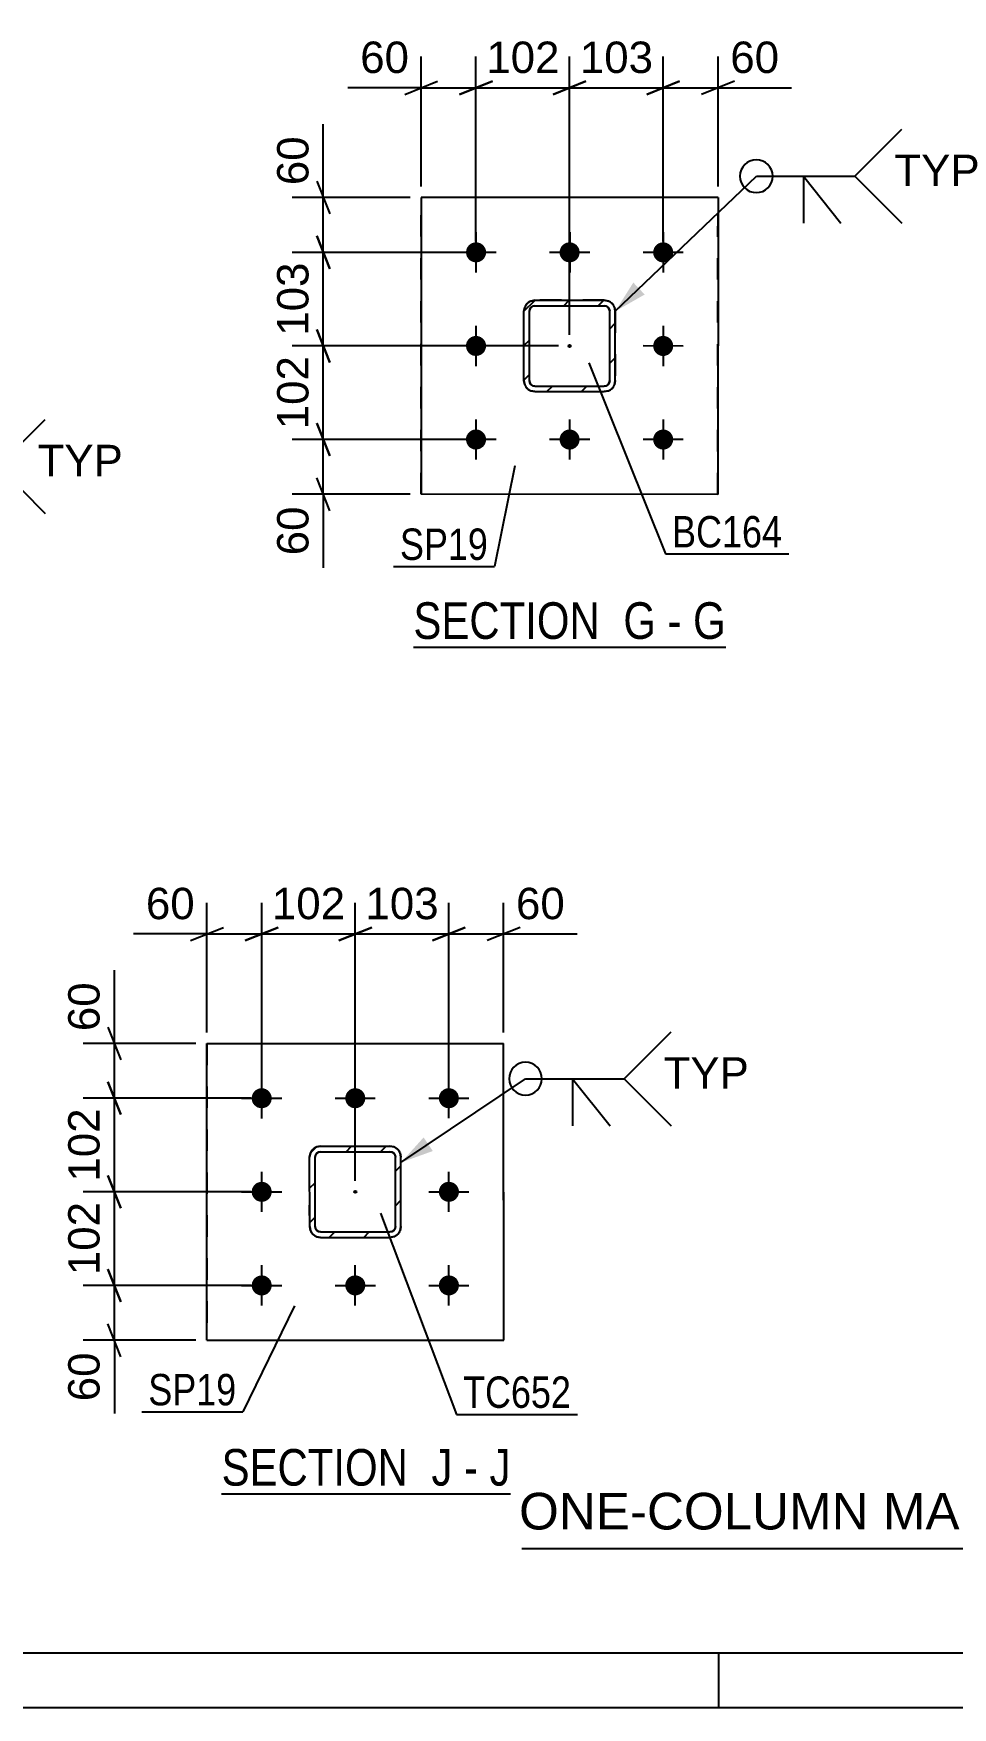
# Model space of a CAD drawing. Header units: millimetres. Extents: x -163 to 431, y -189 to 231.
# Drawn here: x -51.6 to 32.3, y -188.8 to -36 of the extents above; entities that cross this region are included whole.
import ezdxf

# ---------------------------------------------------------------- set-up
doc = ezdxf.new("R2010")
doc.units = ezdxf.units.MM
doc.linetypes.add('DXK_LINE_DOT2', pattern=[3.9198, 1.9599, -1.9599])
doc.linetypes.add('DXK_LINE_DOT3', pattern=[5.9187, 2.979, -0.9799, 0.9799, -0.9799])
doc.styles.add('Arial', font='ARIAL.TTF', dxfattribs={"height": 0.2})
doc.styles.add('Arial Narrow', font='ARIALN.TTF', dxfattribs={"height": 0.2})

# ---------------------------------------------------------------- blocks, each defined once
blk = doc.blocks.new('Unknown-284932107-1134')
at = {"color": 5, "linetype": 'Continuous'}
for p, q in [((-158.03, -183.79), (425.97, -183.79)), ((10.97, -188.79), (10.97, -183.79)), ((-163.03, -188.79), (430.97, -188.79))]:
    blk.add_line(p, q, dxfattribs=at)
blk = doc.blocks.new('Unknown-284932107-13 - 1662')
at = {"color": 6, "linetype": 'Continuous'}
blk.add_line((-16.91, -92.01), (11.59, -92.01), dxfattribs=at)
at = {"color": 0, "linetype": 'Continuous'}
for points in [[(1.2, -91.26), (1.2, -87.76), (-16.91, -87.76), (-16.91, -91.26)], [(5.23, -91.26), (5.23, -87.76), (2.25, -87.76), (2.25, -91.26)], [(7.56, -91.26), (7.56, -87.76), (6.28, -87.76), (6.28, -91.26)], [(11.59, -91.26), (11.59, -87.76), (8.61, -87.76), (8.61, -91.26)]]:
    blk.add_wipeout(points, dxfattribs=at)
at = {"color": 7, "linetype": 'Continuous', "style": 'Arial Narrow'}
for s, p in [('SECTION ', (-16.91, -91.26)), ('G', (2.25, -91.26)), ('G', (8.61, -91.26)), ('-', (6.28, -91.26))]:
    blk.add_text(s, height=3.34, dxfattribs=at).set_placement(p)
blk = doc.blocks.new('Unknown-284932107-20 - 4145')
at = {"color": 6, "linetype": 'Continuous'}
blk.add_line((-34.42, -169.29), (-8.05, -169.29), dxfattribs=at)
at = {"color": 0, "linetype": 'Continuous'}
for points in [[(-16.31, -168.54), (-16.31, -165.04), (-34.42, -165.04), (-34.42, -168.54)], [(-13.34, -168.54), (-13.34, -165.04), (-15.26, -165.04), (-15.26, -168.54)], [(-11.01, -168.54), (-11.01, -165.04), (-12.29, -165.04), (-12.29, -168.54)], [(-8.05, -168.54), (-8.05, -165.04), (-9.96, -165.04), (-9.96, -168.54)]]:
    blk.add_wipeout(points, dxfattribs=at)
at = {"color": 7, "linetype": 'Continuous', "style": 'Arial Narrow'}
for s, p in [('SECTION ', (-34.42, -168.54)), ('J', (-15.26, -168.54)), ('J', (-9.96, -168.54)), ('-', (-12.29, -168.54))]:
    blk.add_text(s, height=3.34, dxfattribs=at).set_placement(p)
blk = doc.blocks.new('Bolt-284932107-1700 - 1662')
at = {"linetype": 'Continuous'}
for points in [[(-10.28, -55.98), (-10.3, -56.17), (-10.36, -56.35), (-10.45, -56.51), (-10.58, -56.66), (-10.73, -56.77), (-10.91, -56.85), (-11.1, -56.89), (-11.29, -56.89), (-11.47, -56.85), (-11.65, -56.78), (-11.81, -56.66), (-11.93, -56.52), (-12.03, -56.36), (-12.09, -56.18), (-12.11, -55.99), (-12.09, -55.79), (-12.04, -55.61), (-11.94, -55.45), (-11.81, -55.3), (-11.66, -55.19), (-11.48, -55.11), (-11.3, -55.07), (-11.11, -55.07), (-10.92, -55.11), (-10.74, -55.18), (-10.59, -55.3), (-10.46, -55.44), (-10.36, -55.6), (-10.3, -55.78)], [(-1.74, -55.98), (-1.76, -56.17), (-1.81, -56.35), (-1.91, -56.52), (-2.04, -56.66), (-2.19, -56.77), (-2.37, -56.85), (-2.55, -56.89), (-2.75, -56.89), (-2.93, -56.85), (-3.11, -56.78), (-3.26, -56.67), (-3.39, -56.52), (-3.49, -56.36), (-3.55, -56.18), (-3.57, -55.99), (-3.55, -55.8), (-3.49, -55.61), (-3.4, -55.45), (-3.27, -55.3), (-3.12, -55.19), (-2.94, -55.11), (-2.76, -55.07), (-2.56, -55.07), (-2.38, -55.11), (-2.2, -55.19), (-2.04, -55.3), (-1.92, -55.44), (-1.82, -55.6), (-1.76, -55.79)], [(6.8, -55.98), (6.79, -56.17), (6.73, -56.35), (6.63, -56.52), (6.5, -56.66), (6.35, -56.77), (6.18, -56.85), (5.99, -56.89), (5.8, -56.9), (5.61, -56.86), (5.43, -56.78), (5.28, -56.67), (5.15, -56.53), (5.05, -56.36), (4.99, -56.18), (4.97, -55.99), (4.99, -55.8), (5.05, -55.61), (5.14, -55.45), (5.27, -55.31), (5.42, -55.19), (5.6, -55.11), (5.79, -55.07), (5.98, -55.07), (6.17, -55.11), (6.34, -55.19), (6.5, -55.3), (6.63, -55.44), (6.72, -55.61), (6.78, -55.79)], [(-10.28, -64.52), (-10.3, -64.71), (-10.36, -64.89), (-10.45, -65.06), (-10.58, -65.2), (-10.73, -65.31), (-10.91, -65.39), (-11.1, -65.43), (-11.29, -65.43), (-11.48, -65.4), (-11.65, -65.32), (-11.81, -65.21), (-11.94, -65.06), (-12.03, -64.9), (-12.09, -64.72), (-12.11, -64.53), (-12.1, -64.34), (-12.04, -64.15), (-11.94, -63.99), (-11.81, -63.84), (-11.66, -63.73), (-11.49, -63.65), (-11.3, -63.61), (-11.11, -63.61), (-10.92, -63.65), (-10.74, -63.73), (-10.59, -63.84), (-10.46, -63.98), (-10.36, -64.14), (-10.3, -64.33)], [(6.8, -64.52), (6.78, -64.71), (6.73, -64.89), (6.63, -65.06), (6.5, -65.2), (6.35, -65.32), (6.17, -65.39), (5.99, -65.44), (5.8, -65.44), (5.61, -65.4), (5.43, -65.32), (5.28, -65.21), (5.15, -65.07), (5.05, -64.9), (4.99, -64.72), (4.97, -64.53), (4.99, -64.34), (5.05, -64.16), (5.14, -63.99), (5.27, -63.85), (5.42, -63.73), (5.6, -63.65), (5.79, -63.61), (5.98, -63.61), (6.16, -63.65), (6.34, -63.73), (6.5, -63.84), (6.62, -63.98), (6.72, -64.15), (6.78, -64.33)], [(-10.28, -73.06), (-10.3, -73.25), (-10.36, -73.43), (-10.45, -73.6), (-10.58, -73.74), (-10.74, -73.85), (-10.91, -73.93), (-11.1, -73.97), (-11.29, -73.98), (-11.48, -73.94), (-11.65, -73.86), (-11.81, -73.75), (-11.94, -73.61), (-12.03, -73.44), (-12.09, -73.26), (-12.12, -73.07), (-12.1, -72.88), (-12.04, -72.7), (-11.94, -72.53), (-11.82, -72.39), (-11.66, -72.27), (-11.49, -72.19), (-11.3, -72.15), (-11.11, -72.15), (-10.92, -72.19), (-10.74, -72.27), (-10.59, -72.38), (-10.46, -72.52), (-10.36, -72.69), (-10.3, -72.87)], [(-1.74, -73.06), (-1.76, -73.25), (-1.82, -73.43), (-1.91, -73.6), (-2.04, -73.74), (-2.19, -73.86), (-2.37, -73.94), (-2.56, -73.98), (-2.75, -73.98), (-2.94, -73.94), (-3.11, -73.86), (-3.27, -73.75), (-3.4, -73.61), (-3.49, -73.44), (-3.55, -73.26), (-3.57, -73.07), (-3.55, -72.88), (-3.5, -72.7), (-3.4, -72.53), (-3.27, -72.39), (-3.12, -72.27), (-2.95, -72.19), (-2.76, -72.15), (-2.57, -72.15), (-2.38, -72.19), (-2.2, -72.27), (-2.05, -72.38), (-1.92, -72.52), (-1.82, -72.69), (-1.76, -72.87)], [(6.8, -73.06), (6.78, -73.25), (6.72, -73.43), (6.63, -73.6), (6.5, -73.74), (6.35, -73.86), (6.17, -73.94), (5.99, -73.98), (5.79, -73.98), (5.61, -73.94), (5.43, -73.86), (5.27, -73.75), (5.15, -73.61), (5.05, -73.44), (4.99, -73.26), (4.97, -73.07), (4.99, -72.88), (5.05, -72.7), (5.14, -72.53), (5.27, -72.39), (5.42, -72.28), (5.6, -72.2), (5.78, -72.16), (5.98, -72.15), (6.16, -72.19), (6.34, -72.27), (6.49, -72.38), (6.62, -72.52), (6.72, -72.69), (6.78, -72.87)]]:
    blk.add_hatch(color=1, dxfattribs=at).paths.add_polyline_path(points)
at = {"color": 1, "linetype": 'Continuous'}
for p, q in [((-11.2, -54.15), (-11.2, -57.81)), ((-2.65, -54.15), (-2.65, -57.81)), ((5.89, -54.15), (5.89, -57.82)), ((-9.36, -55.98), (-13.03, -55.98)), ((-0.82, -55.98), (-4.49, -55.98)), ((7.72, -55.98), (4.05, -55.98)), ((-11.2, -62.69), (-11.2, -66.36)), ((5.89, -62.69), (5.89, -66.36)), ((-9.36, -64.52), (-13.03, -64.52)), ((7.72, -64.53), (4.05, -64.52)), ((-11.2, -71.23), (-11.2, -74.9)), ((-2.66, -71.23), (-2.66, -74.9)), ((5.88, -71.23), (5.88, -74.9)), ((-9.37, -73.06), (-13.03, -73.06)), ((-0.82, -73.07), (-4.49, -73.06)), ((7.72, -73.07), (4.05, -73.07))]:
    blk.add_line(p, q, dxfattribs=at)
blk = doc.blocks.new('Part-284932107-1729 - 1662')
at = {"color": 2, "linetype": 'Continuous'}
for p, q in [((10.89, -50.98), (-16.2, -50.98)), ((-16.2, -50.98), (-16.2, -78.06)), ((10.89, -50.98), (10.88, -78.07)), ((10.89, -50.98), (10.89, -50.98)), ((10.88, -78.07), (-16.2, -78.06)), ((10.88, -78.07), (10.88, -78.07))]:
    blk.add_line(p, q, dxfattribs=at)
at = {"color": 7, "linetype": 'DXK_LINE_DOT2'}
for p, q in [((-16.2, -78.06), (-16.2, -50.98)), ((10.88, -78.07), (10.89, -50.98)), ((10.89, -50.98), (10.89, -50.98)), ((10.88, -78.07), (10.88, -78.07))]:
    blk.add_line(p, q, dxfattribs=at)
blk = doc.blocks.new('Part-284932107-1744 - 1662')
at = {"linetype": 'Continuous'}
h = blk.add_hatch(dxfattribs=at)
h.set_pattern_fill('', scale=0.7, style=0, pattern_type=0)
h.set_pattern_definition([(45, (-5.822, -60.356), (-1.57154, 1.57154), [])])
h.paths.add_polyline_path([(0.51, -60.36), (-5.82, -60.36), (-6.2, -60.43), (-6.53, -60.65), (-6.75, -60.97), (-6.82, -61.36), (-6.82, -67.69), (-6.75, -68.07), (-6.53, -68.4), (-6.21, -68.61), (-5.82, -68.69), (0.51, -68.69), (0.89, -68.61), (1.22, -68.4), (1.43, -68.07), (1.51, -67.69), (1.51, -61.36), (1.44, -60.97), (1.22, -60.65), (0.89, -60.43)])
h.paths.add_polyline_path([(0.97, -61.17), (1.01, -61.36), (1.01, -67.69), (0.97, -67.88), (0.86, -68.04), (0.7, -68.15), (0.51, -68.19), (-5.82, -68.19), (-6.01, -68.15), (-6.18, -68.04), (-6.29, -67.88), (-6.32, -67.69), (-6.32, -61.36), (-6.28, -61.16), (-6.18, -61), (-6.01, -60.89), (-5.82, -60.86), (0.51, -60.86), (0.7, -60.9), (0.86, -61)])
blk.add_hatch(color=246, dxfattribs=at).paths.add_polyline_path([(-2.66, -64.62, -1), (-2.66, -64.42, -1)])
at = {"color": 7, "linetype": 'DXK_LINE_DOT2'}
for p, q in [((-6.82, -61.36), (-6.75, -60.97)), ((-6.18, -61), (-6.28, -61.16)), ((-6.2, -60.43), (-5.82, -60.36)), ((-6.01, -60.89), (-6.18, -61)), ((-5.82, -60.86), (-6.01, -60.89)), ((0.51, -60.36), (-5.82, -60.36)), ((-5.82, -60.86), (0.51, -60.86)), ((0.51, -60.36), (0.89, -60.43)), ((0.7, -60.9), (0.51, -60.86)), ((0.87, -61), (0.7, -60.9)), ((0.97, -61.17), (0.87, -61)), ((1.44, -60.97), (1.44, -60.98)), ((1.44, -60.98), (1.51, -61.36)), ((-6.82, -67.69), (-6.82, -61.36)), ((-6.28, -61.16), (-6.32, -61.36)), ((-6.32, -67.69), (-6.32, -61.36)), ((1.01, -61.36), (0.97, -61.17)), ((1.01, -67.69), (1.01, -61.36)), ((1.51, -61.36), (1.51, -67.69)), ((-6.75, -68.07), (-6.82, -67.69)), ((-6.32, -67.69), (-6.28, -67.88)), ((-6.28, -67.88), (-6.18, -68.04)), ((-5.82, -68.69), (-6.21, -68.61)), ((-6.18, -68.04), (-6.01, -68.15)), ((-6.01, -68.15), (-5.82, -68.19)), ((-5.82, -68.19), (0.51, -68.19)), ((-5.82, -68.69), (0.51, -68.69)), ((0.51, -68.19), (0.7, -68.15)), ((0.89, -68.61), (0.51, -68.69)), ((0.7, -68.15), (0.86, -68.04)), ((0.86, -68.04), (0.97, -67.88)), ((0.97, -67.88), (1.01, -67.69)), ((1.51, -67.69), (1.43, -68.07)), ((1.51, -67.69), (1.51, -67.69))]:
    blk.add_line(p, q, dxfattribs=at)
at = {"color": 2, "linetype": 'Continuous'}
for p, q in [((-6.75, -60.97), (-6.82, -61.36)), ((-6.28, -61.16), (-6.18, -61)), ((-5.82, -60.36), (-6.2, -60.43)), ((-6.18, -61), (-6.01, -60.89)), ((-6.01, -60.89), (-5.82, -60.86)), ((-5.82, -60.36), (-5.82, -60.36)), ((-5.82, -60.36), (0.51, -60.36)), ((-5.82, -60.86), (-5.82, -60.86)), ((-5.82, -60.86), (0.51, -60.86)), ((0.51, -60.36), (0.51, -60.36)), ((0.89, -60.43), (0.51, -60.36)), ((0.51, -60.86), (0.51, -60.86)), ((0.51, -60.86), (0.7, -60.9)), ((0.7, -60.9), (0.86, -61)), ((0.86, -61), (0.97, -61.17)), ((1.51, -61.36), (1.44, -60.97)), ((-6.82, -61.36), (-6.82, -61.36)), ((-6.82, -67.69), (-6.82, -61.36)), ((-6.32, -61.36), (-6.28, -61.16)), ((-6.32, -61.36), (-6.32, -61.36)), ((-6.32, -67.69), (-6.32, -61.36)), ((0.97, -61.17), (1.01, -61.36)), ((1.01, -61.36), (1.01, -61.36)), ((1.01, -67.69), (1.01, -61.36)), ((1.51, -61.36), (1.51, -61.36)), ((1.51, -67.69), (1.51, -61.36)), ((-6.82, -67.69), (-6.82, -67.69)), ((-6.82, -67.69), (-6.75, -68.07)), ((-6.32, -67.69), (-6.32, -67.69)), ((-6.29, -67.88), (-6.32, -67.69)), ((-6.18, -68.04), (-6.29, -67.88)), ((-6.21, -68.61), (-5.82, -68.69)), ((-6.01, -68.15), (-6.18, -68.04)), ((-5.82, -68.19), (-6.01, -68.15)), ((-5.82, -68.19), (-5.82, -68.19)), ((-5.82, -68.19), (0.51, -68.19)), ((-5.82, -68.69), (-5.82, -68.69)), ((-5.82, -68.69), (0.51, -68.69)), ((0.7, -68.15), (0.51, -68.19)), ((0.51, -68.19), (0.51, -68.19)), ((0.51, -68.69), (0.89, -68.61)), ((0.51, -68.69), (0.51, -68.69)), ((0.86, -68.04), (0.7, -68.15)), ((0.97, -67.88), (0.86, -68.04)), ((1.01, -67.69), (0.97, -67.88)), ((1.01, -67.69), (1.01, -67.69)), ((1.43, -68.07), (1.51, -67.69)), ((1.51, -67.69), (1.51, -67.69))]:
    blk.add_line(p, q, dxfattribs=at)
at = {"color": 7, "linetype": 'DXK_LINE_DOT3'}
blk.add_line((-2.66, -64.52), (-2.66, -64.52), dxfattribs=at)
at = {"color": 246, "linetype": 'DXK_LINE_DOT2'}
blk.add_line((-2.66, -64.52), (-2.66, -64.52), dxfattribs=at)
at = {"color": 246, "linetype": 'Continuous'}
blk.add_circle((-2.66, -64.52), 0.1, dxfattribs=at)
at = {"color": 7, "linetype": 'DXK_LINE_DOT2'}
for centre, start, end in [((-5.82, -61.36), 112.4901, 157.4901), ((0.51, -61.36), 22.4901, 67.4901), ((-5.82, -67.69), 202.4901, 247.4901), ((0.51, -67.69), 292.4901, 337.4901)]:
    blk.add_arc(centre, 1, start, end, dxfattribs=at)
at = {"color": 2, "linetype": 'Continuous'}
for centre, start, end in [((-5.82, -61.36), 112.4901, 157.4901), ((0.51, -61.36), 22.4901, 67.4901), ((-5.82, -67.69), 202.4901, 247.4901), ((0.51, -67.69), 292.4901, 337.4901)]:
    blk.add_arc(centre, 1, start, end, dxfattribs=at)
blk = doc.blocks.new('Bolt-284932107-4156 - 4145')
at = {"linetype": 'Continuous'}
for points in [[(-30.22, -133.93), (-30.39, -134.02), (-30.57, -134.08), (-30.76, -134.1), (-30.95, -134.08), (-31.14, -134.02), (-31.3, -133.92), (-31.44, -133.8), (-31.56, -133.64), (-31.63, -133.47), (-31.67, -133.28), (-31.67, -133.09), (-31.63, -132.9), (-31.55, -132.72), (-31.44, -132.57), (-31.3, -132.44), (-31.13, -132.35), (-30.95, -132.29), (-30.76, -132.27), (-30.57, -132.29), (-30.39, -132.35), (-30.22, -132.44), (-30.08, -132.57), (-29.97, -132.73), (-29.89, -132.9), (-29.85, -133.09), (-29.85, -133.28), (-29.89, -133.47), (-29.97, -133.64), (-30.08, -133.8)], [(-21.68, -133.93), (-21.85, -134.02), (-22.03, -134.08), (-22.22, -134.1), (-22.41, -134.08), (-22.59, -134.02), (-22.76, -133.92), (-22.9, -133.79), (-23.01, -133.64), (-23.09, -133.46), (-23.13, -133.28), (-23.13, -133.09), (-23.09, -132.9), (-23.01, -132.72), (-22.9, -132.57), (-22.76, -132.44), (-22.59, -132.34), (-22.41, -132.29), (-22.22, -132.27), (-22.03, -132.29), (-21.84, -132.35), (-21.68, -132.44), (-21.54, -132.57), (-21.42, -132.73), (-21.35, -132.9), (-21.31, -133.09), (-21.31, -133.28), (-21.35, -133.47), (-21.43, -133.64), (-21.54, -133.8)], [(-13.14, -133.92), (-13.31, -134.02), (-13.49, -134.08), (-13.68, -134.1), (-13.87, -134.08), (-14.05, -134.02), (-14.22, -133.92), (-14.36, -133.79), (-14.47, -133.64), (-14.55, -133.46), (-14.59, -133.28), (-14.59, -133.08), (-14.55, -132.9), (-14.47, -132.72), (-14.36, -132.57), (-14.21, -132.44), (-14.05, -132.34), (-13.87, -132.28), (-13.68, -132.26), (-13.49, -132.29), (-13.3, -132.34), (-13.14, -132.44), (-13, -132.57), (-12.88, -132.72), (-12.81, -132.9), (-12.77, -133.09), (-12.77, -133.28), (-12.81, -133.47), (-12.88, -133.64), (-13, -133.8)], [(-30.22, -142.47), (-30.39, -142.56), (-30.57, -142.62), (-30.76, -142.64), (-30.95, -142.62), (-31.13, -142.56), (-31.3, -142.47), (-31.44, -142.34), (-31.55, -142.18), (-31.63, -142.01), (-31.67, -141.82), (-31.67, -141.63), (-31.63, -141.44), (-31.55, -141.27), (-31.44, -141.11), (-31.3, -140.98), (-31.13, -140.89), (-30.95, -140.83), (-30.76, -140.81), (-30.57, -140.83), (-30.38, -140.89), (-30.22, -140.99), (-30.08, -141.11), (-29.96, -141.27), (-29.89, -141.44), (-29.85, -141.63), (-29.85, -141.82), (-29.89, -142.01), (-29.97, -142.19), (-30.08, -142.34)], [(-13.14, -142.47), (-13.3, -142.56), (-13.49, -142.62), (-13.68, -142.64), (-13.87, -142.62), (-14.05, -142.56), (-14.22, -142.46), (-14.36, -142.34), (-14.47, -142.18), (-14.55, -142), (-14.59, -141.82), (-14.59, -141.63), (-14.55, -141.44), (-14.47, -141.26), (-14.36, -141.11), (-14.21, -140.98), (-14.05, -140.88), (-13.86, -140.83), (-13.67, -140.81), (-13.48, -140.83), (-13.3, -140.89), (-13.14, -140.98), (-12.99, -141.11), (-12.88, -141.27), (-12.8, -141.44), (-12.76, -141.63), (-12.76, -141.82), (-12.8, -142.01), (-12.88, -142.18), (-13, -142.34)], [(-30.22, -151.01), (-30.39, -151.11), (-30.57, -151.16), (-30.76, -151.18), (-30.95, -151.16), (-31.13, -151.1), (-31.3, -151.01), (-31.44, -150.88), (-31.55, -150.72), (-31.63, -150.55), (-31.67, -150.36), (-31.67, -150.17), (-31.63, -149.98), (-31.55, -149.81), (-31.44, -149.65), (-31.3, -149.53), (-31.13, -149.43), (-30.95, -149.37), (-30.76, -149.35), (-30.57, -149.37), (-30.38, -149.43), (-30.22, -149.53), (-30.08, -149.66), (-29.96, -149.81), (-29.89, -149.99), (-29.85, -150.17), (-29.85, -150.37), (-29.89, -150.55), (-29.97, -150.73), (-30.08, -150.88)], [(-21.68, -151.01), (-21.85, -151.1), (-22.03, -151.16), (-22.22, -151.18), (-22.41, -151.16), (-22.59, -151.1), (-22.76, -151.01), (-22.9, -150.88), (-23.01, -150.72), (-23.09, -150.55), (-23.13, -150.36), (-23.13, -150.17), (-23.09, -149.98), (-23.01, -149.81), (-22.9, -149.65), (-22.75, -149.52), (-22.59, -149.43), (-22.41, -149.37), (-22.21, -149.35), (-22.02, -149.37), (-21.84, -149.43), (-21.68, -149.53), (-21.53, -149.65), (-21.42, -149.81), (-21.34, -149.98), (-21.3, -150.17), (-21.3, -150.36), (-21.35, -150.55), (-21.42, -150.73), (-21.54, -150.88)], [(-13.14, -151.01), (-13.3, -151.1), (-13.49, -151.16), (-13.68, -151.18), (-13.87, -151.16), (-14.05, -151.1), (-14.21, -151.01), (-14.36, -150.88), (-14.47, -150.72), (-14.55, -150.55), (-14.59, -150.36), (-14.59, -150.17), (-14.55, -149.98), (-14.47, -149.8), (-14.35, -149.65), (-14.21, -149.52), (-14.05, -149.43), (-13.86, -149.37), (-13.67, -149.35), (-13.48, -149.37), (-13.3, -149.43), (-13.13, -149.52), (-12.99, -149.65), (-12.88, -149.81), (-12.8, -149.98), (-12.76, -150.17), (-12.76, -150.36), (-12.8, -150.55), (-12.88, -150.72), (-12.99, -150.88)]]:
    blk.add_hatch(color=1, dxfattribs=at).paths.add_polyline_path(points)
at = {"color": 1, "linetype": 'Continuous'}
for p, q in [((-30.76, -135.02), (-30.76, -131.35)), ((-22.22, -135.02), (-22.22, -131.35)), ((-13.68, -135.01), (-13.68, -131.35)), ((-32.59, -133.18), (-28.93, -133.18)), ((-24.05, -133.18), (-20.39, -133.18)), ((-15.51, -133.18), (-11.84, -133.18)), ((-30.76, -143.56), (-30.76, -139.89)), ((-13.68, -143.56), (-13.68, -139.89)), ((-32.59, -141.73), (-28.93, -141.73)), ((-15.51, -141.72), (-11.84, -141.72)), ((-30.76, -152.1), (-30.76, -148.43)), ((-22.22, -152.1), (-22.22, -148.43)), ((-13.67, -152.1), (-13.67, -148.43)), ((-32.59, -150.27), (-28.92, -150.27)), ((-24.05, -150.27), (-20.38, -150.27)), ((-15.51, -150.27), (-11.84, -150.26))]:
    blk.add_line(p, q, dxfattribs=at)
blk = doc.blocks.new('Part-284932107-4211 - 4145')
at = {"linetype": 'Continuous'}
h = blk.add_hatch(dxfattribs=at)
h.set_pattern_fill('', scale=0.7, style=0, pattern_type=0)
h.set_pattern_definition([(45, (-25.768, -137.6343), (-1.57154, 1.57154), [])])
h.paths.add_polyline_path([(-25.39, -137.56), (-25.77, -137.63), (-26.09, -137.85), (-26.31, -138.18), (-26.39, -138.56), (-26.38, -144.89), (-26.31, -145.27), (-26.09, -145.6), (-25.77, -145.82), (-25.38, -145.89), (-19.05, -145.89), (-18.67, -145.81), (-18.34, -145.6), (-18.13, -145.27), (-18.05, -144.89), (-18.05, -138.56), (-18.13, -138.17), (-18.34, -137.85), (-18.67, -137.63), (-19.05, -137.56)])
h.paths.add_polyline_path([(-19.05, -138.06), (-18.86, -138.1), (-18.7, -138.2), (-18.59, -138.37), (-18.55, -138.56), (-18.55, -144.89), (-18.59, -145.08), (-18.7, -145.24), (-18.86, -145.35), (-19.05, -145.39), (-25.38, -145.39), (-25.58, -145.35), (-25.74, -145.25), (-25.85, -145.08), (-25.88, -144.89), (-25.89, -138.56), (-25.85, -138.37), (-25.74, -138.2), (-25.58, -138.1), (-25.39, -138.06)])
blk.add_hatch(color=246, dxfattribs=at).paths.add_polyline_path([(-22.22, -141.82, -1), (-22.22, -141.62, -1)])
at = {"color": 7, "linetype": 'DXK_LINE_DOT2'}
for p, q in [((-26.39, -138.56), (-26.31, -138.18)), ((-26.38, -144.89), (-26.39, -138.56)), ((-25.85, -138.37), (-25.89, -138.56)), ((-25.88, -144.89), (-25.89, -138.56)), ((-25.74, -138.2), (-25.85, -138.37)), ((-25.77, -137.63), (-25.39, -137.56)), ((-25.58, -138.1), (-25.74, -138.2)), ((-25.39, -138.06), (-25.58, -138.1)), ((-25.39, -137.56), (-19.05, -137.56)), ((-25.39, -138.06), (-19.05, -138.06)), ((-19.05, -137.56), (-18.67, -137.63)), ((-18.86, -138.1), (-19.05, -138.06)), ((-18.7, -138.2), (-18.86, -138.1)), ((-18.59, -138.37), (-18.7, -138.2)), ((-18.55, -138.56), (-18.59, -138.37)), ((-18.55, -144.89), (-18.55, -138.56)), ((-18.13, -138.17), (-18.05, -138.56)), ((-18.05, -144.89), (-18.05, -138.56)), ((-26.31, -145.27), (-26.38, -144.89)), ((-25.88, -144.89), (-25.85, -145.08)), ((-25.85, -145.08), (-25.74, -145.25)), ((-18.7, -145.24), (-18.59, -145.08)), ((-18.59, -145.08), (-18.55, -144.89)), ((-18.05, -144.89), (-18.13, -145.27)), ((-18.05, -144.89), (-18.05, -144.89)), ((-25.38, -145.89), (-25.77, -145.82)), ((-25.74, -145.25), (-25.58, -145.35)), ((-25.58, -145.35), (-25.38, -145.39)), ((-25.38, -145.39), (-19.05, -145.39)), ((-25.38, -145.89), (-19.05, -145.89)), ((-19.05, -145.39), (-18.86, -145.35)), ((-18.67, -145.81), (-19.05, -145.89)), ((-18.86, -145.35), (-18.7, -145.24)), ((-18.67, -145.81), (-18.67, -145.81))]:
    blk.add_line(p, q, dxfattribs=at)
at = {"color": 2, "linetype": 'Continuous'}
for p, q in [((-26.31, -138.18), (-26.39, -138.56)), ((-26.39, -138.56), (-26.39, -138.56)), ((-26.38, -144.89), (-26.39, -138.56)), ((-25.89, -138.56), (-25.85, -138.37)), ((-25.89, -138.56), (-25.89, -138.56)), ((-25.88, -144.89), (-25.89, -138.56)), ((-25.85, -138.37), (-25.74, -138.2)), ((-25.85, -138.37), (-25.85, -138.37)), ((-25.39, -137.56), (-25.77, -137.63)), ((-25.74, -138.2), (-25.58, -138.1)), ((-25.58, -138.1), (-25.39, -138.06)), ((-25.58, -138.1), (-25.58, -138.1)), ((-25.39, -137.56), (-25.39, -137.56)), ((-25.39, -137.56), (-19.05, -137.56)), ((-25.39, -138.06), (-25.39, -138.06)), ((-25.39, -138.06), (-19.05, -138.06)), ((-19.05, -137.56), (-19.05, -137.56)), ((-18.67, -137.63), (-19.05, -137.56)), ((-19.05, -138.06), (-19.05, -138.06)), ((-19.05, -138.06), (-18.86, -138.1)), ((-18.86, -138.1), (-18.7, -138.2)), ((-18.7, -138.2), (-18.59, -138.37)), ((-18.59, -138.37), (-18.55, -138.56)), ((-18.55, -138.56), (-18.55, -138.56)), ((-18.55, -144.89), (-18.55, -138.56)), ((-18.05, -138.56), (-18.13, -138.17)), ((-18.05, -138.56), (-18.05, -138.56)), ((-18.05, -144.89), (-18.05, -138.56)), ((-26.38, -144.89), (-26.38, -144.89)), ((-26.38, -144.89), (-26.31, -145.27)), ((-25.88, -144.89), (-25.88, -144.89)), ((-25.85, -145.08), (-25.88, -144.89)), ((-25.74, -145.25), (-25.85, -145.08)), ((-18.59, -145.08), (-18.7, -145.24)), ((-18.55, -144.89), (-18.59, -145.08)), ((-18.55, -144.89), (-18.55, -144.89)), ((-18.13, -145.27), (-18.05, -144.89)), ((-18.05, -144.89), (-18.05, -144.89)), ((-25.77, -145.82), (-25.38, -145.89)), ((-25.58, -145.35), (-25.74, -145.25)), ((-25.38, -145.39), (-25.58, -145.35)), ((-25.38, -145.39), (-25.38, -145.39)), ((-25.38, -145.39), (-19.05, -145.39)), ((-25.38, -145.89), (-25.38, -145.89)), ((-25.38, -145.89), (-19.05, -145.89)), ((-18.86, -145.35), (-19.05, -145.39)), ((-19.05, -145.39), (-19.05, -145.39)), ((-19.05, -145.89), (-18.67, -145.81)), ((-19.05, -145.89), (-19.05, -145.89)), ((-18.7, -145.24), (-18.86, -145.35)), ((-18.67, -145.81), (-18.67, -145.81)), ((-18.13, -145.27), (-18.13, -145.27))]:
    blk.add_line(p, q, dxfattribs=at)
at = {"color": 7, "linetype": 'DXK_LINE_DOT3'}
blk.add_line((-22.22, -141.72), (-22.22, -141.73), dxfattribs=at)
at = {"color": 246, "linetype": 'DXK_LINE_DOT2'}
blk.add_line((-22.22, -141.72), (-22.22, -141.73), dxfattribs=at)
at = {"color": 246, "linetype": 'Continuous'}
blk.add_circle((-22.22, -141.72), 0.1, dxfattribs=at)
at = {"color": 7, "linetype": 'DXK_LINE_DOT2'}
for centre, start, end in [((-25.39, -138.56), 112.5099, 157.5099), ((-19.05, -138.56), 22.5099, 67.5099), ((-25.38, -144.89), 202.5099, 247.5099), ((-19.05, -144.89), 292.5099, 337.5099)]:
    blk.add_arc(centre, 1, start, end, dxfattribs=at)
at = {"color": 2, "linetype": 'Continuous'}
for centre, start, end in [((-25.39, -138.56), 112.5099, 157.5099), ((-19.05, -138.56), 22.5099, 67.5099), ((-25.38, -144.89), 202.5099, 247.5099), ((-19.05, -144.89), 292.5099, 337.5099)]:
    blk.add_arc(centre, 1, start, end, dxfattribs=at)
blk = doc.blocks.new('Part-284932107-4197 - 4145')
at = {"color": 2, "linetype": 'Continuous'}
for p, q in [((-35.76, -128.19), (-8.68, -128.18)), ((-35.76, -128.19), (-35.76, -128.19)), ((-35.76, -155.27), (-35.76, -128.19)), ((-8.68, -128.18), (-8.68, -128.18)), ((-8.67, -155.26), (-8.68, -128.18)), ((-35.76, -155.27), (-8.67, -155.26)), ((-35.76, -155.27), (-35.76, -155.27)), ((-8.67, -155.26), (-8.67, -155.26))]:
    blk.add_line(p, q, dxfattribs=at)
at = {"color": 7, "linetype": 'DXK_LINE_DOT2'}
for p, q in [((-35.76, -128.19), (-8.68, -128.18)), ((-35.76, -128.19), (-35.76, -155.27)), ((-8.67, -155.26), (-8.68, -128.18)), ((-35.76, -155.27), (-8.67, -155.26))]:
    blk.add_line(p, q, dxfattribs=at)
blk = doc.blocks.new('StraightDimension-284932107-1823 - 1662')
at = {"color": 7, "linetype": 'Continuous'}
for p, q in [((5.89, -54.98), (5.89, -38.11)), ((10.89, -49.98), (10.89, -38.11)), ((4.39, -41.56), (7.39, -40.36)), ((5.89, -40.96), (10.89, -40.96)), ((12.39, -40.36), (9.39, -41.56))]:
    blk.add_line(p, q, dxfattribs=at)
at = {"color": 0}
blk.add_wipeout([(17.06, -40.21), (17.06, -36.01), (11.41, -36.01), (11.41, -40.21)], dxfattribs=at)
at = {"color": 7, "linetype": 'Continuous'}
blk.add_line((10.89, -40.96), (17.59, -40.96), dxfattribs=at)
blk.add_line((10.89, -40.96), (17.59, -40.96), dxfattribs=at)
at = {"color": 3, "style": 'Arial'}
blk.add_text('60', height=2.865, dxfattribs=at).set_placement((12.01, -39.61))
blk = doc.blocks.new('StraightDimension-284932107-1760 - 1662')
at = {"color": 7, "linetype": 'Continuous'}
for p, q in [((-25.74, -71.56), (-24.54, -74.56)), ((-12.2, -73.06), (-27.99, -73.06)), ((-25.14, -78.06), (-25.14, -73.06)), ((-24.54, -79.56), (-25.74, -76.56)), ((-17.2, -78.06), (-27.99, -78.06))]:
    blk.add_line(p, q, dxfattribs=at)
at = {"color": 0}
blk.add_wipeout([(-25.89, -78.59), (-30.09, -78.59), (-30.09, -84.23), (-25.89, -84.23)], dxfattribs=at)
at = {"color": 7, "linetype": 'Continuous'}
blk.add_line((-25.14, -78.06), (-25.14, -84.76), dxfattribs=at)
blk.add_line((-25.14, -78.06), (-25.14, -84.76), dxfattribs=at)
at = {"color": 3, "style": 'Arial'}
blk.add_text('60', height=2.865, rotation=90.0002, dxfattribs=at).set_placement((-26.49, -83.63))
blk = doc.blocks.new('StraightDimension-284932107-1770 - 1662')
at = {"color": 7, "linetype": 'Continuous'}
for p, q in [((-25.74, -63.02), (-24.54, -66.02)), ((-3.66, -64.52), (-27.99, -64.52)), ((-25.14, -73.06), (-25.14, -64.52)), ((-24.54, -74.56), (-25.74, -71.56)), ((-12.2, -73.06), (-27.99, -73.06))]:
    blk.add_line(p, q, dxfattribs=at)
at = {"color": 0}
blk.add_wipeout([(-25.89, -64.86), (-30.09, -64.86), (-30.09, -72.73), (-25.89, -72.73)], dxfattribs=at)
at = {"color": 3, "style": 'Arial'}
blk.add_text('102', height=2.865, rotation=90.0002, dxfattribs=at).set_placement((-26.49, -72.13))
blk = doc.blocks.new('StraightDimension-284932107-1778 - 1662')
at = {"color": 7, "linetype": 'Continuous'}
for p, q in [((-25.74, -54.48), (-24.54, -57.48)), ((-12.2, -55.98), (-27.99, -55.98)), ((-25.14, -64.52), (-25.14, -55.98)), ((-24.54, -66.02), (-25.74, -63.02)), ((-3.66, -64.52), (-27.99, -64.52))]:
    blk.add_line(p, q, dxfattribs=at)
at = {"color": 0}
blk.add_wipeout([(-25.89, -56.32), (-30.09, -56.32), (-30.09, -64.19), (-25.89, -64.19)], dxfattribs=at)
at = {"color": 3, "style": 'Arial'}
blk.add_text('103', height=2.865, rotation=90.0002, dxfattribs=at).set_placement((-26.49, -63.59))
blk = doc.blocks.new('StraightDimension-284932107-1786 - 1662')
at = {"color": 7, "linetype": 'Continuous'}
for p, q in [((-25.74, -49.48), (-24.54, -52.48)), ((-17.2, -50.98), (-27.99, -50.98)), ((-25.14, -55.98), (-25.14, -50.98)), ((-24.54, -57.48), (-25.74, -54.48)), ((-12.2, -55.98), (-27.99, -55.98))]:
    blk.add_line(p, q, dxfattribs=at)
at = {"color": 0}
blk.add_wipeout([(-25.89, -44.81), (-30.09, -44.81), (-30.09, -50.45), (-25.89, -50.45)], dxfattribs=at)
at = {"color": 7, "linetype": 'Continuous'}
blk.add_line((-25.14, -50.98), (-25.14, -44.28), dxfattribs=at)
blk.add_line((-25.14, -50.98), (-25.14, -44.28), dxfattribs=at)
at = {"color": 3, "style": 'Arial'}
blk.add_text('60', height=2.865, rotation=90.0002, dxfattribs=at).set_placement((-26.49, -49.85))
blk = doc.blocks.new('StraightDimension-284932107-1797 - 1662')
at = {"color": 7, "linetype": 'Continuous'}
for p, q in [((-16.2, -49.98), (-16.2, -38.11)), ((-11.2, -54.98), (-11.2, -38.11)), ((-17.7, -41.56), (-14.7, -40.36)), ((-16.2, -40.96), (-11.2, -40.96)), ((-9.7, -40.36), (-12.7, -41.56))]:
    blk.add_line(p, q, dxfattribs=at)
at = {"color": 0}
blk.add_wipeout([(-16.72, -40.21), (-16.72, -36.01), (-22.37, -36.01), (-22.37, -40.21)], dxfattribs=at)
at = {"color": 7, "linetype": 'Continuous'}
blk.add_line((-16.2, -40.96), (-22.89, -40.96), dxfattribs=at)
blk.add_line((-16.2, -40.96), (-22.89, -40.96), dxfattribs=at)
at = {"color": 3, "style": 'Arial'}
blk.add_text('60', height=2.865, dxfattribs=at).set_placement((-21.77, -39.61))
blk = doc.blocks.new('StraightDimension-284932107-1807 - 1662')
at = {"color": 7, "linetype": 'Continuous'}
for p, q in [((-11.2, -54.98), (-11.2, -38.11)), ((-2.66, -63.52), (-2.66, -38.11)), ((-12.7, -41.56), (-9.7, -40.36)), ((-11.2, -40.96), (-2.66, -40.96)), ((-1.16, -40.36), (-4.16, -41.56))]:
    blk.add_line(p, q, dxfattribs=at)
at = {"color": 0}
blk.add_wipeout([(-2.99, -40.21), (-2.99, -36.01), (-10.86, -36.01), (-10.86, -40.21)], dxfattribs=at)
at = {"color": 3, "style": 'Arial'}
blk.add_text('102', height=2.865, dxfattribs=at).set_placement((-10.26, -39.61))
blk = doc.blocks.new('StraightDimension-284932107-1815 - 1662')
at = {"color": 7, "linetype": 'Continuous'}
for p, q in [((-2.66, -63.52), (-2.66, -38.11)), ((5.89, -54.98), (5.89, -38.11)), ((-4.16, -41.56), (-1.16, -40.36)), ((-2.66, -40.96), (5.89, -40.96)), ((7.39, -40.36), (4.39, -41.56))]:
    blk.add_line(p, q, dxfattribs=at)
at = {"color": 0}
blk.add_wipeout([(5.55, -40.21), (5.55, -36.01), (-2.32, -36.01), (-2.32, -40.21)], dxfattribs=at)
at = {"color": 3, "style": 'Arial'}
blk.add_text('103', height=2.865, dxfattribs=at).set_placement((-1.72, -39.61))
blk = doc.blocks.new('StraightDimension-284932107-8580 - 4145')
at = {"color": 7, "linetype": 'Continuous'}
for p, q in [((-44.81, -148.77), (-43.61, -151.77)), ((-31.76, -150.27), (-47.06, -150.27)), ((-44.21, -155.27), (-44.21, -150.27)), ((-43.61, -156.77), (-44.81, -153.77)), ((-36.76, -155.27), (-47.06, -155.27))]:
    blk.add_line(p, q, dxfattribs=at)
at = {"color": 0}
blk.add_wipeout([(-44.96, -155.79), (-49.16, -155.79), (-49.16, -161.44), (-44.96, -161.44)], dxfattribs=at)
at = {"color": 7, "linetype": 'Continuous'}
blk.add_line((-44.21, -155.27), (-44.21, -161.97), dxfattribs=at)
blk.add_line((-44.21, -155.27), (-44.21, -161.97), dxfattribs=at)
at = {"color": 3, "style": 'Arial'}
blk.add_text('60', height=2.865, rotation=90.0002, dxfattribs=at).set_placement((-45.56, -160.84))
blk = doc.blocks.new('StraightDimension-284932107-4215 - 4145')
at = {"color": 7, "linetype": 'Continuous'}
for p, q in [((-35.76, -127.19), (-35.76, -115.34)), ((-30.76, -132.18), (-30.76, -115.34)), ((-37.26, -118.79), (-34.26, -117.59)), ((-29.26, -117.59), (-32.26, -118.79)), ((-35.76, -118.19), (-30.76, -118.19))]:
    blk.add_line(p, q, dxfattribs=at)
at = {"color": 0}
blk.add_wipeout([(-36.29, -117.44), (-36.29, -113.24), (-41.93, -113.24), (-41.93, -117.44)], dxfattribs=at)
at = {"color": 7, "linetype": 'Continuous'}
blk.add_line((-35.76, -118.19), (-42.46, -118.19), dxfattribs=at)
blk.add_line((-35.76, -118.19), (-42.46, -118.19), dxfattribs=at)
at = {"color": 3, "style": 'Arial'}
blk.add_text('60', height=2.865, dxfattribs=at).set_placement((-41.33, -116.84))
blk = doc.blocks.new('StraightDimension-284932107-4225 - 4145')
at = {"color": 7, "linetype": 'Continuous'}
for p, q in [((-30.76, -132.18), (-30.76, -115.34)), ((-22.22, -140.72), (-22.22, -115.34)), ((-32.26, -118.79), (-29.26, -117.59)), ((-20.72, -117.59), (-23.72, -118.79)), ((-30.76, -118.19), (-22.22, -118.19))]:
    blk.add_line(p, q, dxfattribs=at)
at = {"color": 0}
blk.add_wipeout([(-22.56, -117.44), (-22.56, -113.24), (-30.43, -113.24), (-30.43, -117.44)], dxfattribs=at)
at = {"color": 3, "style": 'Arial'}
blk.add_text('102', height=2.865, dxfattribs=at).set_placement((-29.83, -116.84))
blk = doc.blocks.new('StraightDimension-284932107-8577 - 4145')
at = {"color": 7, "linetype": 'Continuous'}
for p, q in [((-44.81, -126.69), (-43.61, -129.69)), ((-36.76, -128.19), (-47.06, -128.19)), ((-44.21, -133.18), (-44.21, -128.19)), ((-43.61, -134.68), (-44.81, -131.68)), ((-31.76, -133.18), (-47.06, -133.18))]:
    blk.add_line(p, q, dxfattribs=at)
at = {"color": 0}
blk.add_wipeout([(-44.96, -122.01), (-49.16, -122.01), (-49.16, -127.66), (-44.96, -127.66)], dxfattribs=at)
at = {"color": 7, "linetype": 'Continuous'}
blk.add_line((-44.21, -128.19), (-44.21, -121.49), dxfattribs=at)
blk.add_line((-44.21, -128.19), (-44.21, -121.49), dxfattribs=at)
at = {"color": 3, "style": 'Arial'}
blk.add_text('60', height=2.865, rotation=90.0002, dxfattribs=at).set_placement((-45.56, -127.06))
blk = doc.blocks.new('StraightDimension-284932107-4234 - 4145')
at = {"color": 7, "linetype": 'Continuous'}
for p, q in [((-13.68, -132.18), (-13.68, -115.34)), ((-8.68, -127.18), (-8.68, -115.34)), ((-15.18, -118.79), (-12.18, -117.59)), ((-7.18, -117.59), (-10.18, -118.79)), ((-13.68, -118.19), (-8.68, -118.19))]:
    blk.add_line(p, q, dxfattribs=at)
at = {"color": 0}
blk.add_wipeout([(-2.51, -117.44), (-2.51, -113.24), (-8.15, -113.24), (-8.15, -117.44)], dxfattribs=at)
at = {"color": 7, "linetype": 'Continuous'}
blk.add_line((-8.68, -118.19), (-1.98, -118.19), dxfattribs=at)
blk.add_line((-8.68, -118.19), (-1.98, -118.19), dxfattribs=at)
at = {"color": 3, "style": 'Arial'}
blk.add_text('60', height=2.865, dxfattribs=at).set_placement((-7.55, -116.84))
blk = doc.blocks.new('StraightDimension-284932107-4244 - 4145')
at = {"color": 7, "linetype": 'Continuous'}
for p, q in [((-22.22, -140.72), (-22.22, -115.34)), ((-13.68, -132.18), (-13.68, -115.34)), ((-23.72, -118.79), (-20.72, -117.59)), ((-12.18, -117.59), (-15.18, -118.79)), ((-22.22, -118.19), (-13.68, -118.19))]:
    blk.add_line(p, q, dxfattribs=at)
at = {"color": 0}
blk.add_wipeout([(-14.01, -117.44), (-14.01, -113.24), (-21.89, -113.24), (-21.89, -117.44)], dxfattribs=at)
at = {"color": 3, "style": 'Arial'}
blk.add_text('103', height=2.865, dxfattribs=at).set_placement((-21.29, -116.84))
blk = doc.blocks.new('StraightDimension-284932107-8578 - 4145')
at = {"color": 7, "linetype": 'Continuous'}
for p, q in [((-44.81, -131.68), (-43.61, -134.68)), ((-31.76, -133.18), (-47.06, -133.18)), ((-44.21, -141.73), (-44.21, -133.18)), ((-43.61, -143.23), (-44.81, -140.23)), ((-31.76, -141.73), (-47.06, -141.73))]:
    blk.add_line(p, q, dxfattribs=at)
at = {"color": 0}
blk.add_wipeout([(-44.96, -133.52), (-49.16, -133.52), (-49.16, -141.39), (-44.96, -141.39)], dxfattribs=at)
at = {"color": 3, "style": 'Arial'}
blk.add_text('102', height=2.865, rotation=90.0002, dxfattribs=at).set_placement((-45.56, -140.79))
blk = doc.blocks.new('StraightDimension-284932107-8579 - 4145')
at = {"color": 7, "linetype": 'Continuous'}
for p, q in [((-44.81, -140.23), (-43.61, -143.23)), ((-31.76, -141.73), (-47.06, -141.73)), ((-44.21, -150.27), (-44.21, -141.73)), ((-43.61, -151.77), (-44.81, -148.77)), ((-31.76, -150.27), (-47.06, -150.27))]:
    blk.add_line(p, q, dxfattribs=at)
at = {"color": 0}
blk.add_wipeout([(-44.96, -142.06), (-49.16, -142.06), (-49.16, -149.93), (-44.96, -149.93)], dxfattribs=at)
at = {"color": 3, "style": 'Arial'}
blk.add_text('102', height=2.865, rotation=90.0002, dxfattribs=at).set_placement((-45.56, -149.33))
blk = doc.blocks.new('Unknown-284932107-9222')
at = {"color": 7, "linetype": 'Continuous'}
blk.add_line((-7.03, -174.29), (62.97, -174.29), dxfattribs=at)
at = {"color": 7, "style": 'Arial'}
blk.add_text('ONE-COLUMN MARKED AS C56', height=3.3428, dxfattribs=at).set_placement((-7.27, -172.54))
blk = doc.blocks.new('WeldMark-284932107-1560 - 1247')
at = {"linetype": 'Continuous'}
for points in [[(-82.87, -86.66), (-85.87, -87.42), (-83.59, -85.34)], [(-69.96, -88.08), (-72.07, -90.34), (-71.27, -87.35)]]:
    blk.add_hatch(color=30, dxfattribs=at).paths.add_polyline_path(points)
at = {"color": 30, "linetype": 'Continuous'}
for p, q in [((-85.87, -87.42), (-63.82, -75.51)), ((-72.07, -90.34), (-63.82, -75.51)), ((-63.82, -75.51), (-54.82, -75.51))]:
    blk.add_line(p, q, dxfattribs=at)
at = {"color": 3, "linetype": 'Continuous'}
for q in [(-56.1, -79.8), (-59.53, -79.8)]:
    blk.add_line((-59.53, -75.51), q, dxfattribs=at)
for start, end in [(90, 270), (270, 90)]:
    blk.add_arc((-63.82, -75.51), 1.5, start, end, dxfattribs=at)
at = {"color": 0, "linetype": 'Continuous'}
blk.add_wipeout([(-43.44, -76.41), (-43.44, -73.41), (-51.22, -73.41), (-51.22, -76.41)], dxfattribs=at)
blk.add_wipeout([(-43.44, -76.41), (-43.44, -73.41), (-51.22, -73.41), (-51.22, -76.41)], dxfattribs=at)
at = {"color": 3, "linetype": 'Continuous'}
for q in [(-50.53, -71.23), (-50.53, -79.8)]:
    blk.add_line((-54.82, -75.51), q, dxfattribs=at)
at = {"color": 3, "linetype": 'Continuous', "style": 'Arial'}
blk.add_text('TYP', height=2.865, dxfattribs=at).set_placement((-51.22, -76.41))
blk = doc.blocks.new('Mark-284932107-1725 - 1662')
at = {"color": 0}
blk.add_wipeout([(-10.1, -84.05), (-10.1, -81.05), (-18.14, -81.05), (-18.14, -84.05)], dxfattribs=at)
blk.add_wipeout([(-10.1, -84.05), (-10.1, -81.05), (-18.14, -81.05), (-18.14, -84.05)], dxfattribs=at)
at = {"color": 30, "linetype": 'Continuous'}
for p in [(-7.67, -75.47), (-18.74, -84.65)]:
    blk.add_line(p, (-9.5, -84.65), dxfattribs=at)
at = {"color": 3, "style": 'Arial Narrow'}
blk.add_text('SP19', height=2.863, dxfattribs=at).set_placement((-18.14, -84.05))
blk = doc.blocks.new('WeldMark-284932107-1833 - 1662')
at = {"linetype": 'Continuous'}
blk.add_hatch(color=30, dxfattribs=at).paths.add_polyline_path([(4.2, -59.83), (1.51, -61.36), (3.16, -58.74)])
at = {"color": 30, "linetype": 'Continuous'}
for p, q in [((1.51, -61.36), (14.39, -49.03)), ((14.39, -49.03), (23.39, -49.03))]:
    blk.add_line(p, q, dxfattribs=at)
at = {"color": 3, "linetype": 'Continuous'}
for q in [(22.11, -53.31), (18.68, -53.31)]:
    blk.add_line((18.68, -49.03), q, dxfattribs=at)
for start, end in [(90, 270), (270, 90)]:
    blk.add_arc((14.39, -49.03), 1.5, start, end, dxfattribs=at)
at = {"color": 0, "linetype": 'Continuous'}
blk.add_wipeout([(34.77, -49.93), (34.77, -46.93), (26.99, -46.93), (26.99, -49.93)], dxfattribs=at)
blk.add_wipeout([(34.77, -49.93), (34.77, -46.93), (26.99, -46.93), (26.99, -49.93)], dxfattribs=at)
at = {"color": 3, "linetype": 'Continuous'}
for q in [(27.68, -44.74), (27.68, -53.31)]:
    blk.add_line((23.39, -49.03), q, dxfattribs=at)
at = {"color": 3, "linetype": 'Continuous', "style": 'Arial'}
blk.add_text('TYP', height=2.865, dxfattribs=at).set_placement((26.99, -49.93))
blk = doc.blocks.new('Mark-284932107-6265 - 1662')
at = {"color": 0}
blk.add_wipeout([(16.75, -82.91), (16.75, -79.91), (6.7, -79.91), (6.7, -82.91)], dxfattribs=at)
blk.add_wipeout([(16.75, -82.91), (16.75, -79.91), (6.7, -79.91), (6.7, -82.91)], dxfattribs=at)
at = {"color": 30, "linetype": 'Continuous'}
for p, q in [((-0.9, -66.05), (6.1, -83.51)), ((6.1, -83.51), (17.35, -83.51))]:
    blk.add_line(p, q, dxfattribs=at)
at = {"color": 3, "style": 'Arial Narrow'}
blk.add_text('BC164', height=2.863, dxfattribs=at).set_placement((6.7, -82.91))
blk = doc.blocks.new('WeldMark-284932107-4278 - 4145')
at = {"linetype": 'Continuous'}
blk.add_hatch(color=30, dxfattribs=at).paths.add_polyline_path([(-15.14, -138), (-18.05, -139.05), (-15.98, -136.76)])
at = {"color": 30, "linetype": 'Continuous'}
for p, q in [((-18.05, -139.05), (-6.68, -131.4)), ((-6.68, -131.4), (2.32, -131.4))]:
    blk.add_line(p, q, dxfattribs=at)
at = {"color": 3, "linetype": 'Continuous'}
for q in [(1.04, -135.69), (-2.39, -135.69)]:
    blk.add_line((-2.39, -131.4), q, dxfattribs=at)
for start, end in [(90, 270), (270, 90)]:
    blk.add_arc((-6.68, -131.4), 1.5, start, end, dxfattribs=at)
at = {"color": 0, "linetype": 'Continuous'}
blk.add_wipeout([(13.7, -132.3), (13.7, -129.3), (5.92, -129.3), (5.92, -132.3)], dxfattribs=at)
blk.add_wipeout([(13.7, -132.3), (13.7, -129.3), (5.92, -129.3), (5.92, -132.3)], dxfattribs=at)
at = {"color": 3, "linetype": 'Continuous'}
for q in [(6.61, -127.12), (6.61, -135.69)]:
    blk.add_line((2.32, -131.4), q, dxfattribs=at)
at = {"color": 3, "linetype": 'Continuous', "style": 'Arial'}
blk.add_text('TYP', height=2.865, dxfattribs=at).set_placement((5.92, -132.3))
blk = doc.blocks.new('Mark-284932107-6247 - 4145')
at = {"color": 0}
blk.add_wipeout([(-33.07, -161.21), (-33.07, -158.21), (-41.11, -158.21), (-41.11, -161.21)], dxfattribs=at)
blk.add_wipeout([(-33.07, -161.21), (-33.07, -158.21), (-41.11, -158.21), (-41.11, -161.21)], dxfattribs=at)
at = {"color": 30, "linetype": 'Continuous'}
for p in [(-27.77, -152.13), (-41.71, -161.81)]:
    blk.add_line(p, (-32.47, -161.81), dxfattribs=at)
at = {"color": 3, "style": 'Arial Narrow'}
blk.add_text('SP19', height=2.863, dxfattribs=at).set_placement((-41.11, -161.21))
blk = doc.blocks.new('Mark-284932107-6250 - 4145')
at = {"color": 0}
blk.add_wipeout([(-2.52, -161.44), (-2.52, -158.44), (-12.38, -158.44), (-12.38, -161.44)], dxfattribs=at)
blk.add_wipeout([(-2.52, -161.44), (-2.52, -158.44), (-12.38, -158.44), (-12.38, -161.44)], dxfattribs=at)
at = {"color": 30, "linetype": 'Continuous'}
for p, q in [((-19.92, -143.66), (-12.98, -162.04)), ((-12.98, -162.04), (-1.92, -162.04))]:
    blk.add_line(p, q, dxfattribs=at)
at = {"color": 3, "style": 'Arial Narrow'}
blk.add_text('TC652', height=2.863, dxfattribs=at).set_placement((-12.38, -161.44))

msp = doc.modelspace()

# ---------------------------------------------------------------- block references
for name in ['Unknown-284932107-1134', 'Part-284932107-1729 - 1662', 'Bolt-284932107-1700 - 1662', 'Part-284932107-1744 - 1662', 'Part-284932107-4197 - 4145', 'Bolt-284932107-4156 - 4145', 'Part-284932107-4211 - 4145', 'Unknown-284932107-9222']:
    msp.add_blockref(name, (0, 0))

# ---------------------------------------------------------------- next in the draw order: block references
for name in ['StraightDimension-284932107-1823 - 1662', 'Mark-284932107-6265 - 1662', 'WeldMark-284932107-1560 - 1247', 'StraightDimension-284932107-1760 - 1662', 'Unknown-284932107-13 - 1662', 'StraightDimension-284932107-4215 - 4145', 'StraightDimension-284932107-4234 - 4145', 'Mark-284932107-6250 - 4145', 'StraightDimension-284932107-8580 - 4145', 'Unknown-284932107-20 - 4145']:
    msp.add_blockref(name, (0, 0))

# ---------------------------------------------------------------- next in the draw order: block references
for name in ['StraightDimension-284932107-1770 - 1662', 'Mark-284932107-1725 - 1662', 'StraightDimension-284932107-4225 - 4145']:
    msp.add_blockref(name, (0, 0))

# ---------------------------------------------------------------- next in the draw order: block references
for name in ['StraightDimension-284932107-1778 - 1662', 'StraightDimension-284932107-4244 - 4145', 'StraightDimension-284932107-8577 - 4145']:
    msp.add_blockref(name, (0, 0))

# ---------------------------------------------------------------- next in the draw order: block references
for name in ['StraightDimension-284932107-1786 - 1662', 'WeldMark-284932107-4278 - 4145', 'StraightDimension-284932107-8578 - 4145']:
    msp.add_blockref(name, (0, 0))

# ---------------------------------------------------------------- next in the draw order: block references
for name in ['StraightDimension-284932107-1797 - 1662', 'StraightDimension-284932107-8579 - 4145']:
    msp.add_blockref(name, (0, 0))

# ---------------------------------------------------------------- next in the draw order: block references
for name in ['StraightDimension-284932107-1807 - 1662', 'Mark-284932107-6247 - 4145']:
    msp.add_blockref(name, (0, 0))

# ---------------------------------------------------------------- next in the draw order: block references
msp.add_blockref('StraightDimension-284932107-1815 - 1662', (0, 0))

# ---------------------------------------------------------------- next in the draw order: block references
msp.add_blockref('WeldMark-284932107-1833 - 1662', (0, 0))

doc.saveas('drawing.dxf')
